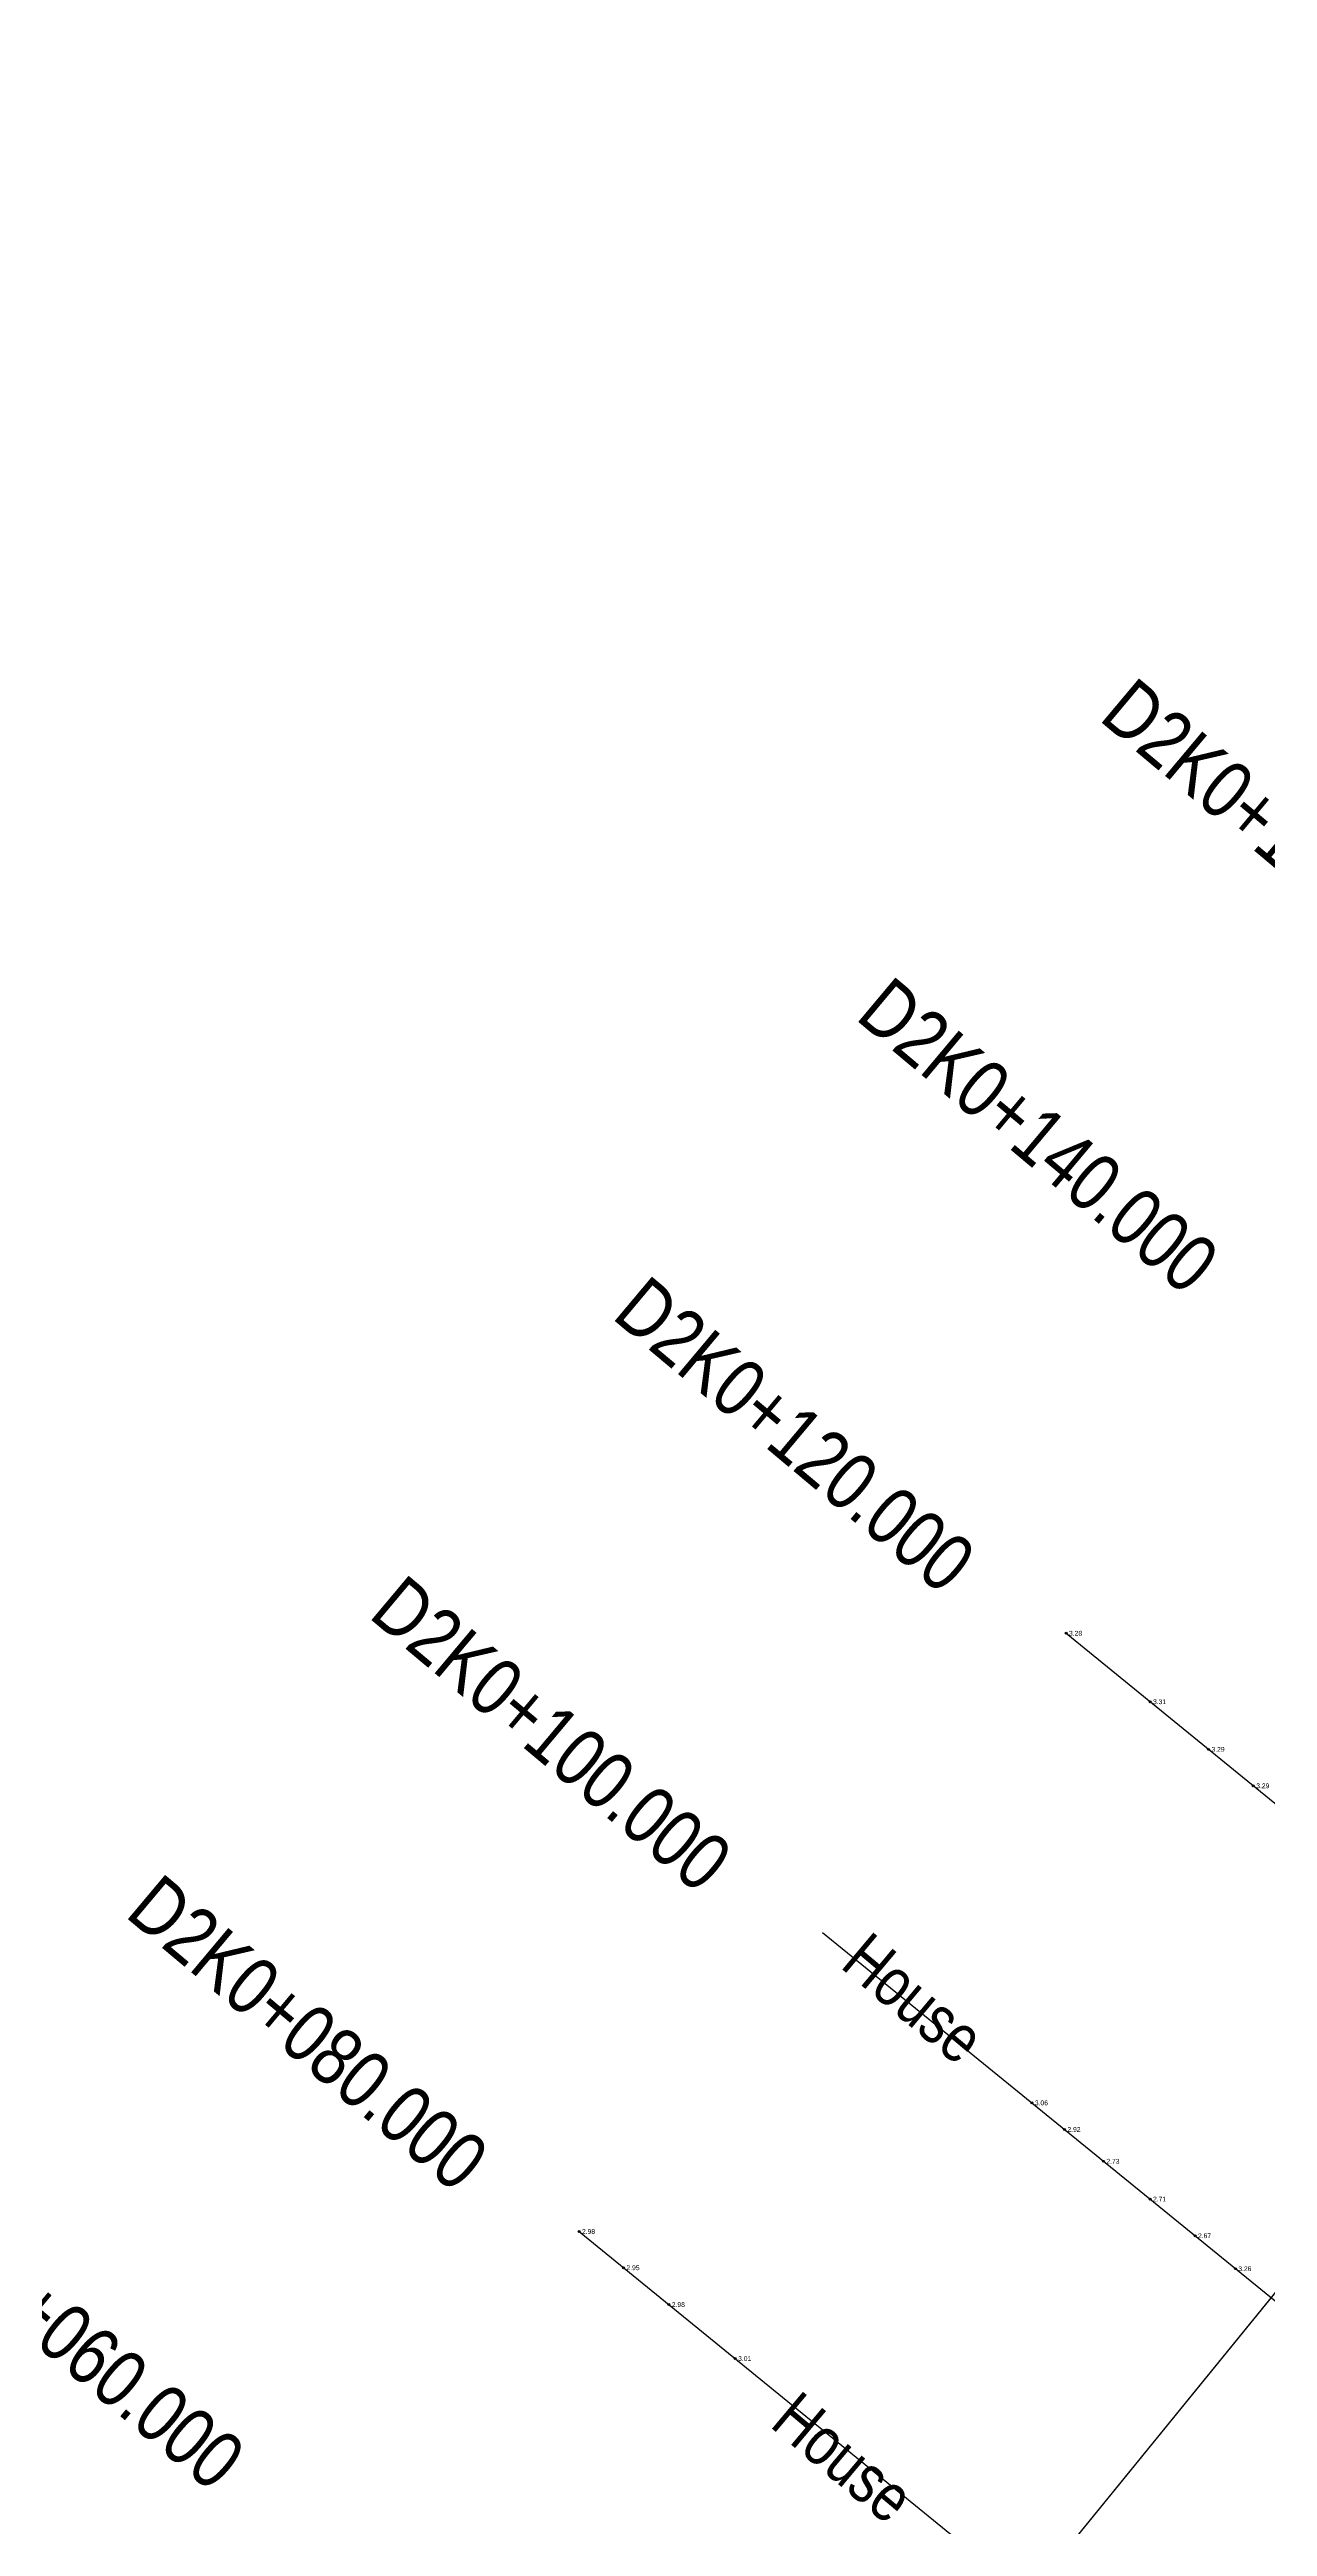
# Model space of a CAD drawing. Header units: metres. Extents: x 570677 to 573609, y 785040 to 786024.
# Drawn here: x 570798.9 to 570862.1, y 785478.4 to 785606.9 of the extents above; entities that cross this region are included whole.
import ezdxf
from ezdxf.enums import TextEntityAlignment as Align

# ---------------------------------------------------------------- set-up
doc = ezdxf.new("R2010")
doc.units = ezdxf.units.M
doc.header["$LTSCALE"] = 0.5
doc.layers.get('0').update_dxf_attribs({"linetype": 'CONTINUOUS'})
for name, color, linetype in [('dmx', 7, 'CONTINUOUS'), ('GCD', 1, 'CONTINUOUS'), ('JMD', 6, 'CONTINUOUS'), ('桩号_D2', 2, 'CONTINUOUS'), ('道路中线_D2', 7, 'CONTINUOUS')]:
    doc.layers.add(name, color=color, linetype=linetype)
doc.styles.add('EICAD', font='arial.ttf', dxfattribs={"width": 0.8, "height": 2})

# ---------------------------------------------------------------- blocks, each defined once
blk = doc.blocks.new('gc200')
h = blk.add_hatch(color=0)
edge = h.paths.add_edge_path()
edge.add_arc((0, 0), 0.196, 0, 360)
at = {"color": 0}
blk.add_circle((0, 0), 0.196, dxfattribs=at)

msp = doc.modelspace()

# ---------------------------------------------------------------- linework, layer by layer
at = {"flags": 128}
msp.add_lwpolyline([(570723.39, 785319.67), (570925.42, 785567.83)], dxfattribs=at)
at = {"layer": 'dmx'}
for p, q in [((570851.65, 785524.73), (570905.93, 785480.53)), ((570839.02, 785509.22), (570893.31, 785465.02)), ((570826.39, 785493.71), (570880.68, 785449.51))]:
    msp.add_line(p, q, dxfattribs=at)
at = {"layer": '道路中线_D2', "color": 4}
for p in [(570723.39, 785319.67), (570799.15, 785412.73)]:
    msp.add_line(p, (570958.49, 785608.44), dxfattribs=at)

# ---------------------------------------------------------------- block references
at = {"layer": 'GCD'}
ref = msp.add_blockref('gc200', (570851.65, 785524.73, 3.28), dxfattribs=dict(at, xscale=0.25, yscale=0.25, zscale=0.25))
ref.add_attrib('height', '3.28', dxfattribs={"height": 0.25, "style": 'EICAD', "width": 0.8}).set_placement((570851.8, 785524.73), align=Align.MIDDLE_LEFT)
ref = msp.add_blockref('gc200', (570856.01, 785521.18, 3.31), dxfattribs=dict(at, xscale=0.25, yscale=0.25, zscale=0.25))
ref.add_attrib('height', '3.31', dxfattribs={"height": 0.25, "style": 'EICAD', "width": 0.8}).set_placement((570856.16, 785521.18, 3.31), align=Align.MIDDLE_LEFT)
ref = msp.add_blockref('gc200', (570859.04, 785518.71, 3.29), dxfattribs=dict(at, xscale=0.25, yscale=0.25, zscale=0.25))
ref.add_attrib('height', '3.29', dxfattribs={"height": 0.25, "style": 'EICAD', "width": 0.8}).set_placement((570859.19, 785518.71, 3.29), align=Align.MIDDLE_LEFT)
ref = msp.add_blockref('gc200', (570861.36, 785516.82, 3.29), dxfattribs=dict(at, xscale=0.25, yscale=0.25, zscale=0.25))
ref.add_attrib('height', '3.29', dxfattribs={"height": 0.25, "style": 'EICAD', "width": 0.8}).set_placement((570861.51, 785516.82, 3.29), align=Align.MIDDLE_LEFT)
ref = msp.add_blockref('gc200', (570849.88, 785500.38, 3.06), dxfattribs=dict(at, xscale=0.25, yscale=0.25, zscale=0.25))
ref.add_attrib('height', '3.06', dxfattribs={"height": 0.25, "style": 'EICAD', "width": 0.8}).set_placement((570850.03, 785500.38, 3.06), align=Align.MIDDLE_LEFT)
ref = msp.add_blockref('gc200', (570851.57, 785499, 2.92), dxfattribs=dict(at, xscale=0.25, yscale=0.25, zscale=0.25))
ref.add_attrib('height', '2.92', dxfattribs={"height": 0.25, "style": 'EICAD', "width": 0.8}).set_placement((570851.72, 785499, 2.92), align=Align.MIDDLE_LEFT)
ref = msp.add_blockref('gc200', (570853.59, 785497.35, 2.73), dxfattribs=dict(at, xscale=0.25, yscale=0.25, zscale=0.25))
ref.add_attrib('height', '2.73', dxfattribs={"height": 0.25, "style": 'EICAD', "width": 0.8}).set_placement((570853.74, 785497.35, 2.73), align=Align.MIDDLE_LEFT)
ref = msp.add_blockref('gc200', (570856.01, 785495.39, 2.71), dxfattribs=dict(at, xscale=0.25, yscale=0.25, zscale=0.25))
ref.add_attrib('height', '2.71', dxfattribs={"height": 0.25, "style": 'EICAD', "width": 0.8}).set_placement((570856.16, 785495.39, 2.71), align=Align.MIDDLE_LEFT)
ref = msp.add_blockref('gc200', (570826.39, 785493.71, 2.98), dxfattribs=dict(at, xscale=0.25, yscale=0.25, zscale=0.25))
ref.add_attrib('height', '2.98', dxfattribs={"height": 0.25, "style": 'EICAD', "width": 0.8}).set_placement((570826.54, 785493.71), align=Align.MIDDLE_LEFT)
ref = msp.add_blockref('gc200', (570858.34, 785493.49, 2.67), dxfattribs=dict(at, xscale=0.25, yscale=0.25, zscale=0.25))
ref.add_attrib('height', '2.67', dxfattribs={"height": 0.25, "style": 'EICAD', "width": 0.8}).set_placement((570858.49, 785493.49, 2.67), align=Align.MIDDLE_LEFT)
ref = msp.add_blockref('gc200', (570828.7, 785491.83, 2.95), dxfattribs=dict(at, xscale=0.25, yscale=0.25, zscale=0.25))
ref.add_attrib('height', '2.95', dxfattribs={"height": 0.25, "style": 'EICAD', "width": 0.8}).set_placement((570828.85, 785491.83, 2.95), align=Align.MIDDLE_LEFT)
ref = msp.add_blockref('gc200', (570860.43, 785491.78, 3.26), dxfattribs=dict(at, xscale=0.25, yscale=0.25, zscale=0.25))
ref.add_attrib('height', '3.26', dxfattribs={"height": 0.25, "style": 'EICAD', "width": 0.8}).set_placement((570860.58, 785491.78, 3.26), align=Align.MIDDLE_LEFT)
ref = msp.add_blockref('gc200', (570831.05, 785489.92, 2.98), dxfattribs=dict(at, xscale=0.25, yscale=0.25, zscale=0.25))
ref.add_attrib('height', '2.98', dxfattribs={"height": 0.25, "style": 'EICAD', "width": 0.8}).set_placement((570831.2, 785489.92, 2.98), align=Align.MIDDLE_LEFT)
ref = msp.add_blockref('gc200', (570834.49, 785487.12, 3.01), dxfattribs=dict(at, xscale=0.25, yscale=0.25, zscale=0.25))
ref.add_attrib('height', '3.01', dxfattribs={"height": 0.25, "style": 'EICAD', "width": 0.8}).set_placement((570834.64, 785487.12, 3.01), align=Align.MIDDLE_LEFT)

# ---------------------------------------------------------------- texts
at = {"layer": 'JMD', "style": 'EICAD', "width": 0.8}
for p in [(570839.87, 785507.44), (570836.22, 785483.63)]:
    msp.add_text('House', height=2.5, rotation=320, dxfattribs=at).set_placement(p)
at = {"layer": '桩号_D2', "style": 'EICAD', "width": 0.8}
for s, p in [('D2K0+160.000', (570853.29, 785572.12)), ('D2K0+140.000', (570840.66, 785556.61)), ('D2K0+120.000', (570828.03, 785541.1)), ('D2K0+100.000', (570815.41, 785525.59)), ('D2K0+080.000', (570802.78, 785510.08)), ('D2K0+060.000', (570790.15, 785494.57))]:
    msp.add_text(s, height=3, rotation=320, dxfattribs=at).set_placement(p)

doc.saveas('drawing.dxf')
